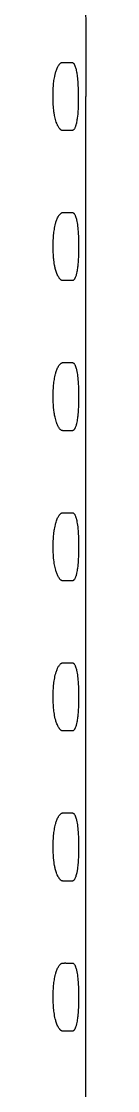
# Model space of a CAD drawing. Extents: x -17108 to 71323, y -8319 to 54197.
# Drawn here: x 55441 to 55557, y 18971 to 22770 of the extents above; entities that cross this region are included whole.
import ezdxf

# ---------------------------------------------------------------- set-up
doc = ezdxf.new("R2010")
doc.units = 0
doc.layers.get('0').update_dxf_attribs({"linetype": 'CONTINUOUS'})

msp = doc.modelspace()

# ---------------------------------------------------------------- linework, layer by layer
at = {"color": 7, "ltscale": 0.350001}
msp.add_line((55441.2, 22489.5), (55441.2, 22503.5), dxfattribs=at)
at = {"color": 7, "ltscale": 0.349712}
msp.add_line((55530, 22517.5), (55530.1, 22503.5), dxfattribs=at)
at = {"color": 7}
for p, q in [((55557.4, -1969.4), (55557.4, 22503.5)), ((55486.2, 22091.1), (55509.4, 22091.1)), ((55441.7, 21956.1), (55441.7, 21984.1)), ((55486.2, 21557.7), (55509.4, 21557.7)), ((55441.7, 21422.7), (55441.7, 21450.7)), ((55531.3, 20917.3), (55531.3, 20889.3)), ((55486.2, 20490.9), (55509.4, 20490.9)), ((55441.7, 20355.9), (55441.7, 20383.9)), ((55486.2, 19957.5), (55509.4, 19957.5)), ((55441.7, 19822.5), (55441.7, 19850.5)), ((55486.2, 19424.1), (55509.4, 19424.1)), ((55441.7, 19289.1), (55441.7, 19317.1))]:
    msp.add_line(p, q, dxfattribs=at)
at = {"color": 7, "ltscale": 0.35}
for p, q in [((55531.3, 21984.1), (55531.3, 21970.1)), ((55531.3, 21970.1), (55531.3, 21956.1)), ((55531.3, 21450.7), (55531.3, 21436.7)), ((55531.3, 21436.7), (55531.3, 21422.7)), ((55441.7, 20903.3), (55441.7, 20917.3)), ((55531.3, 20369.9), (55531.3, 20355.9)), ((55531.3, 19850.5), (55531.3, 19836.5)), ((55531.3, 19836.5), (55531.3, 19822.5)), ((55531.3, 19317.1), (55531.3, 19303.1)), ((55531.3, 19303.1), (55531.3, 19289.1))]:
    msp.add_line(p, q, dxfattribs=at)
at = {"color": 7, "ltscale": 0.349951}
for p, q in [((55441.7, 20889.3), (55441.7, 20903.3)), ((55531.3, 20383.9), (55531.3, 20369.9))]:
    msp.add_line(p, q, dxfattribs=at)
at = {"color": 7}
for points in [[(55556.4, 22826.1), (55556.8, 22745.1), (55557.1, 22664.6), (55557.3, 22624.3), (55557.4, 22584), (55557.4, 22543.8), (55557.4, 22503.5)], [(55454, 22600.4), (55455.3, 22603.6), (55456.7, 22606.7), (55458.1, 22609.5), (55459.1, 22611.3), (55460.1, 22613), (55461.1, 22614.6), (55462.1, 22616), (55463.1, 22617.3), (55464.2, 22618.6), (55465.2, 22619.7), (55466.2, 22620.7), (55467.4, 22621.7), (55468.7, 22622.6), (55469.7, 22623.2), (55470.7, 22623.7), (55471.8, 22624.1), (55472.9, 22624.4), (55474, 22624.5), (55474.7, 22624.5), (55507.3, 22624.6), (55507.8, 22624.6), (55508.7, 22624.5), (55509.6, 22624.3), (55510.4, 22623.9), (55511.2, 22623.4), (55512.1, 22622.8), (55512.6, 22622.3), (55513.1, 22621.8), (55513.7, 22621.2), (55514.2, 22620.5), (55514.7, 22619.8), (55515.3, 22619)], [(55515.3, 22619), (55516.1, 22617.6), (55516.9, 22616.2), (55517.6, 22614.6), (55518.2, 22613.3), (55518.7, 22611.9), (55519.7, 22609.3), (55520.6, 22606.5), (55521.5, 22603.3), (55522.4, 22599.9), (55523.2, 22596), (55524.2, 22590.9), (55524.8, 22587.8), (55525.5, 22583.7), (55526.1, 22579.4)], [(55441.2, 22522.9), (55441.3, 22528.7), (55441.6, 22534.6), (55441.9, 22540.3), (55442.3, 22545.7), (55442.9, 22550.9), (55443.4, 22555.8), (55444.1, 22560.6), (55444.8, 22564.9), (55445.5, 22569.2), (55446.6, 22575), (55447.3, 22577.8), (55447.9, 22580.6), (55448.6, 22583.3), (55449.3, 22585.9), (55450, 22588.5), (55450.7, 22591), (55451.8, 22594.3), (55452.8, 22597.4), (55454, 22600.4)], [(55526.1, 22579.4), (55526.8, 22574.2), (55527.4, 22568.8), (55527.9, 22563), (55528.4, 22557.1), (55528.9, 22551.1), (55529.3, 22542.9), (55529.7, 22534.5), (55529.9, 22526), (55530, 22517.5)], [(55441.2, 22503.5), (55441.1, 22511.3), (55441.1, 22517.1), (55441.2, 22522.9)], [(55530.1, 22503.5), (55530.2, 22490.4), (55530.2, 22484.7), (55530.1, 22477.3), (55530, 22470.7), (55529.8, 22464.3), (55529.5, 22458), (55529.2, 22451.7), (55528.7, 22445.6), (55528.3, 22440)], [(55480.7, 22382.5), (55479.6, 22382.6), (55478.4, 22382.5), (55477.3, 22382.5), (55476, 22382.5), (55475.4, 22382.5), (55474, 22382.6), (55473.4, 22382.8), (55472.7, 22382.9), (55472.1, 22383.1), (55471.4, 22383.4), (55470.2, 22384), (55469, 22384.7), (55467.9, 22385.6), (55466.7, 22386.6), (55465.6, 22387.7), (55464.8, 22388.5), (55464.1, 22389.4), (55462.6, 22391.3), (55461.2, 22393.3), (55459.8, 22395.6), (55458.5, 22398), (55457.2, 22400.5), (55456.4, 22402.3), (55455.5, 22404.2), (55454.7, 22406.1), (55453.9, 22408.1), (55452.4, 22412.3), (55451, 22416.7), (55449.7, 22421.2), (55448.4, 22426), (55447.3, 22430.9), (55446.2, 22435.9), (55445.6, 22439), (55445.1, 22442.1), (55444.6, 22445.2), (55444.1, 22448.4), (55443.3, 22454.8), (55442.6, 22461.4), (55442, 22468.1), (55441.7, 22473.4), (55441.4, 22478.7), (55441.3, 22484.1), (55441.2, 22489.5)], [(55528.3, 22440), (55527.6, 22433.2), (55526.8, 22426.7), (55526.4, 22423.5), (55525.9, 22420.3), (55525.2, 22416.3), (55524.5, 22412.4), (55523.7, 22408.7), (55522.8, 22404.5), (55522.2, 22402.4), (55521.6, 22400.4), (55521.1, 22398.7), (55520.6, 22397.1), (55519.6, 22394.6), (55518.7, 22392.3), (55517.7, 22390.3), (55516.7, 22388.5), (55515.7, 22386.9), (55515.1, 22386.2), (55514.6, 22385.6), (55514.1, 22385), (55513.5, 22384.5), (55512.6, 22383.8), (55511.7, 22383.2), (55510.8, 22382.8), (55509.9, 22382.6), (55508.9, 22382.5)], [(55508.9, 22382.5), (55492.7, 22382.4), (55489.3, 22382.3), (55487.5, 22382.3), (55484.8, 22382.3), (55482.8, 22382.4), (55480.7, 22382.5)], [(55444.7, 22026.5), (55445.4, 22031.1), (55446.2, 22035.6), (55447.3, 22041.1), (55448.5, 22046.4), (55449.8, 22051.5), (55450.5, 22054), (55451.2, 22056.5), (55452.3, 22059.8), (55453.3, 22062.9), (55454.5, 22065.9), (55455.8, 22069.2), (55457.2, 22072.3), (55458.6, 22075.3), (55460.1, 22078), (55461.5, 22080.3), (55463, 22082.4), (55463.7, 22083.4), (55464.5, 22084.3), (55465.7, 22085.7), (55466.9, 22086.9), (55468.1, 22088), (55469.4, 22088.9), (55470.7, 22089.7), (55471.7, 22090.2), (55472.7, 22090.6), (55473.7, 22090.9), (55474.5, 22091), (55475.2, 22091.1), (55476, 22091.1), (55476.8, 22091.1), (55478.2, 22091), (55479.6, 22091), (55480.4, 22091), (55481.1, 22091.1)], [(55481.1, 22091.1), (55481.9, 22091.2), (55482.8, 22091.2), (55483.4, 22091.2), (55484.5, 22091.2), (55486.2, 22091.1)], [(55509.4, 22091.1), (55509.9, 22091.1), (55510.5, 22091), (55511.1, 22090.8), (55511.7, 22090.6), (55512.4, 22090.3), (55513.2, 22089.8), (55513.9, 22089.2), (55514.5, 22088.7), (55515, 22088.1), (55515.5, 22087.5), (55516.1, 22086.8), (55517.1, 22085.3), (55518.1, 22083.6), (55519, 22081.7), (55519.9, 22079.7), (55520.5, 22078.2), (55521.1, 22076.7), (55522.1, 22073.4), (55523, 22070.5), (55523.8, 22067.5), (55524.5, 22064.3), (55525, 22061.9), (55525.5, 22059.3), (55526.5, 22054.1), (55527.3, 22048.7), (55528.1, 22042.7), (55528.8, 22036.6), (55529.4, 22030.3), (55529.9, 22023.9), (55530.2, 22019.6), (55530.5, 22015.3), (55530.9, 22006.5), (55531.1, 21999.1), (55531.2, 21991.6), (55531.3, 21984.1)], [(55441.7, 21984.1), (55441.7, 21988.5), (55441.8, 21992.8), (55442.1, 21999.3), (55442.5, 22005.8), (55442.9, 22011), (55443.4, 22016.2), (55444, 22021.4), (55444.7, 22026.5)], [(55475, 21849.1), (55474.3, 21849.2), (55473.7, 21849.3), (55473, 21849.5), (55472.4, 21849.7), (55471.1, 21850.3), (55469.9, 21851), (55468.8, 21851.7), (55467.8, 21852.5), (55466.8, 21853.3), (55465.8, 21854.4), (55464.7, 21855.6), (55463.7, 21856.8), (55463, 21857.8), (55462.2, 21858.9), (55460.8, 21861.2), (55459.9, 21862.5), (55459.1, 21864), (55458.3, 21865.5), (55457.5, 21867.2), (55456, 21870.5), (55454.6, 21874), (55453.2, 21877.7), (55451.9, 21881.5), (55450.8, 21885), (55449.8, 21888.6), (55448.9, 21892.2), (55448.2, 21895), (55447.6, 21897.8), (55447, 21900.7), (55446.4, 21903.7), (55445.3, 21909.6), (55444.4, 21915.6), (55443.7, 21921.7), (55443.3, 21925.1), (55443, 21928.5), (55442.7, 21931.9), (55442.4, 21935.3), (55442, 21942.2), (55441.8, 21949.2), (55441.7, 21956.1)], [(55531.3, 21956.1), (55531.3, 21951.1), (55531.2, 21946.1), (55531.1, 21941.2), (55531, 21936.3), (55530.8, 21931.4), (55530.5, 21926.5), (55530.2, 21920.3), (55529.7, 21914.1), (55529.2, 21908)], [(55529.2, 21908), (55528.5, 21900.6), (55528, 21897), (55527.6, 21893.4), (55526.9, 21888.7), (55526.1, 21884.2), (55525.3, 21879.8), (55524.3, 21875.1), (55523.8, 21872.8), (55523.2, 21870.6), (55522.4, 21867.8), (55521.6, 21865.1), (55520.7, 21862.6), (55519.7, 21860), (55519.1, 21858.7), (55518.5, 21857.5), (55518, 21856.5), (55517.5, 21855.5)], [(55491.1, 21849.1), (55489.6, 21849.1), (55486.4, 21849.1), (55483.3, 21849.1), (55480, 21849.1), (55477.8, 21849.1), (55476.7, 21849.1), (55475, 21849.1)], [(55509.4, 21849.1), (55501.6, 21849.1), (55497.5, 21849.1), (55493.3, 21849.1), (55491.1, 21849.1)], [(55517.5, 21855.5), (55516.9, 21854.7), (55516.4, 21853.9), (55515.7, 21852.9), (55514.9, 21852), (55514.2, 21851.3), (55513.2, 21850.5), (55512.3, 21849.9), (55511.8, 21849.6), (55511.3, 21849.5), (55510.7, 21849.3), (55510, 21849.1), (55509.4, 21849.1)], [(55444.7, 21493.1), (55445.4, 21497.7), (55446.2, 21502.2), (55447.3, 21507.7), (55448.5, 21513), (55449.8, 21518.1), (55450.5, 21520.6), (55451.2, 21523.1), (55452.3, 21526.4), (55453.3, 21529.5), (55454.5, 21532.5), (55455.8, 21535.8), (55457.2, 21538.9), (55458.6, 21541.9), (55460.1, 21544.6), (55461.5, 21546.9), (55463, 21549), (55463.7, 21550), (55464.5, 21550.9), (55465.7, 21552.3), (55466.9, 21553.5), (55468.1, 21554.6), (55469.4, 21555.5), (55470.7, 21556.3), (55471.7, 21556.8), (55472.7, 21557.2), (55473.7, 21557.5), (55474.5, 21557.6), (55475.2, 21557.7), (55476, 21557.7), (55476.8, 21557.7), (55478.2, 21557.6), (55479.6, 21557.6), (55480.4, 21557.6), (55481.1, 21557.7)], [(55481.1, 21557.7), (55481.9, 21557.8), (55482.8, 21557.8), (55483.4, 21557.8), (55484.5, 21557.8), (55486.2, 21557.7)], [(55509.4, 21557.7), (55509.9, 21557.7), (55510.5, 21557.6), (55511.1, 21557.4), (55511.7, 21557.2), (55512.4, 21556.9), (55513.2, 21556.4), (55513.9, 21555.8), (55514.5, 21555.3), (55515, 21554.7), (55515.5, 21554.1), (55516.1, 21553.4), (55517.1, 21551.9), (55518.1, 21550.2), (55519, 21548.3), (55519.9, 21546.3), (55520.5, 21544.8), (55521.1, 21543.3), (55522.1, 21540), (55523, 21537.1), (55523.8, 21534.1), (55524.5, 21530.9), (55525, 21528.5), (55525.5, 21525.9), (55526.5, 21520.7), (55527.3, 21515.3), (55528.1, 21509.3), (55528.8, 21503.2), (55529.4, 21496.9), (55529.9, 21490.5), (55530.2, 21486.2), (55530.5, 21481.9), (55530.9, 21473.1), (55531.1, 21465.7), (55531.2, 21458.2), (55531.3, 21450.7)], [(55441.7, 21450.7), (55441.7, 21455.1), (55441.8, 21459.4), (55442.1, 21465.9), (55442.5, 21472.4), (55442.9, 21477.6), (55443.4, 21482.8), (55444, 21488), (55444.7, 21493.1)], [(55475, 21315.7), (55474, 21315.9), (55473.1, 21316.1), (55472.4, 21316.3), (55471.6, 21316.6), (55470.9, 21317), (55469.9, 21317.6), (55469.1, 21318.1), (55468.3, 21318.6), (55467.3, 21319.5), (55466.3, 21320.5), (55465.3, 21321.5), (55464.2, 21322.8), (55463.1, 21324.2), (55462.1, 21325.7), (55461.3, 21326.9), (55460.6, 21328.1), (55459.1, 21330.7), (55457.6, 21333.5), (55456.3, 21336.5), (55455.4, 21338.5), (55454.6, 21340.5), (55453.8, 21342.6), (55453, 21344.8), (55451.6, 21349.2), (55450.2, 21353.8), (55449, 21358.5), (55447.8, 21363.4), (55446.9, 21367.4), (55446.2, 21371.5), (55445.4, 21375.6), (55444.9, 21378.8), (55444.5, 21381.9), (55443.7, 21388.3), (55443.3, 21391.7), (55443, 21395.1), (55442.7, 21398.5), (55442.4, 21401.9), (55442, 21408.8), (55441.8, 21415.8), (55441.7, 21422.7)], [(55531.3, 21422.7), (55531.3, 21417.7), (55531.2, 21412.7), (55531.1, 21407.8), (55531, 21402.9), (55530.8, 21398), (55530.5, 21393.1), (55530.2, 21386.9), (55529.7, 21380.7), (55529.2, 21374.6)], [(55529.2, 21374.6), (55528.5, 21367.2), (55528, 21363.6), (55527.6, 21360), (55526.9, 21355.3), (55526.1, 21350.8), (55525.3, 21346.4), (55524.3, 21341.7), (55523.8, 21339.4), (55523.2, 21337.2), (55522.4, 21334.4), (55521.6, 21331.7), (55520.7, 21329.2), (55519.7, 21326.6), (55519.1, 21325.3), (55518.5, 21324.1), (55518, 21323.1), (55517.5, 21322.1)], [(55517.5, 21322.1), (55516.9, 21321.3), (55516.4, 21320.5), (55515.7, 21319.5), (55514.9, 21318.6), (55514.2, 21317.9), (55513.2, 21317.1), (55512.3, 21316.5), (55511.8, 21316.2), (55511.3, 21316.1), (55510.7, 21315.9), (55510, 21315.7), (55509.4, 21315.7)], [(55491.1, 21315.7), (55488.5, 21315.7), (55483.2, 21315.7), (55479.6, 21315.7), (55477.8, 21315.7), (55475.9, 21315.7), (55475, 21315.7)], [(55509.4, 21315.7), (55501.6, 21315.7), (55497.5, 21315.7), (55493.3, 21315.7), (55491.1, 21315.7)], [(55445.6, 20965.3), (55446.6, 20971), (55447.8, 20976.4), (55449, 20981.8), (55449.7, 20984.4), (55450.4, 20987), (55451.6, 20991), (55452.9, 20994.9), (55454.2, 20998.6), (55455.7, 21002.2), (55457.2, 21005.5), (55458.6, 21008.4), (55460, 21011.1), (55461.6, 21013.5), (55462.3, 21014.7), (55463.1, 21015.8), (55463.9, 21016.9), (55464.7, 21017.8)], [(55464.7, 21017.8), (55466.1, 21019.3), (55467.4, 21020.6), (55468.1, 21021.2), (55468.8, 21021.7), (55469.5, 21022.2), (55470.2, 21022.6), (55471.3, 21023.2), (55472.4, 21023.7), (55473.5, 21024), (55474.7, 21024.2), (55475.8, 21024.3)], [(55475.8, 21024.3), (55485, 21024.3), (55489.5, 21024.3), (55493.8, 21024.3), (55495.9, 21024.3)], [(55495.9, 21024.3), (55498.4, 21024.3), (55500.8, 21024.3), (55503.2, 21024.3), (55506.2, 21024.3), (55507.7, 21024.3), (55509.2, 21024.3), (55510, 21024.3)], [(55510, 21024.3), (55510.5, 21024.2), (55510.9, 21024.1), (55511.4, 21023.9), (55511.9, 21023.7), (55512.7, 21023.3), (55513.3, 21022.9), (55513.8, 21022.5), (55514.4, 21022), (55514.9, 21021.4), (55515.5, 21020.8), (55516, 21020.1), (55516.6, 21019.3), (55517.1, 21018.5), (55517.7, 21017.5), (55518.2, 21016.5), (55519.3, 21014.3), (55520.3, 21011.9), (55520.9, 21010.2), (55521.5, 21008.4), (55522.1, 21006.6), (55522.7, 21004.6), (55523.8, 21000.6), (55524.8, 20996.3), (55525.3, 20993.6), (55525.8, 20990.9), (55526.8, 20985.4), (55527.6, 20979.6), (55528.4, 20973.6), (55528.8, 20969.6), (55529.2, 20965.5), (55529.6, 20961.3), (55529.9, 20957.1), (55530.4, 20949.3), (55530.8, 20941.4), (55531.1, 20933.4), (55531.2, 20925.4), (55531.3, 20917.3)], [(55441.7, 20917.3), (55441.8, 20923.9), (55442, 20930.5), (55442.4, 20937.1), (55442.7, 20942), (55443.1, 20946.9), (55443.8, 20953.1), (55444.6, 20959.3), (55445.1, 20962.3), (55445.6, 20965.3)], [(55481.1, 20782.3), (55479.8, 20782.4), (55478.5, 20782.3), (55477.6, 20782.3), (55476.6, 20782.3), (55475.8, 20782.3), (55474.9, 20782.3), (55473.7, 20782.5), (55472.9, 20782.7), (55471.7, 20783.2), (55471.2, 20783.4), (55469.9, 20784.2), (55468.6, 20785), (55467.4, 20786.1), (55466.1, 20787.2), (55464.9, 20788.6), (55464.2, 20789.5), (55463.4, 20790.4), (55462, 20792.4), (55460.6, 20794.7), (55459.1, 20797.3), (55457.7, 20800.1), (55456.3, 20803), (55455, 20806.2), (55453.9, 20809), (55452.8, 20812), (55451.8, 20815.1), (55451.1, 20817.5), (55450.4, 20819.9), (55449.1, 20824.5), (55448, 20829.2), (55447, 20834), (55446, 20838.9), (55445.2, 20843.9), (55444.7, 20847.1), (55444.2, 20850.3), (55443.4, 20856.8), (55442.8, 20863.3), (55442.3, 20869.7), (55442, 20876.2), (55441.8, 20882.8), (55441.7, 20889.3)], [(55531.3, 20889.3), (55531.2, 20880.6), (55531.1, 20874.1), (55530.9, 20867.6), (55530.6, 20860.6), (55530.2, 20853.7), (55529.7, 20846.8)], [(55529.7, 20846.8), (55529.1, 20839.6), (55528.3, 20832.6), (55527.9, 20829), (55527.4, 20825.5), (55526.9, 20822.3), (55526.4, 20819.2), (55525.6, 20814.5), (55524.7, 20809.9), (55523.7, 20805.6), (55523.1, 20803.5), (55522.6, 20801.5), (55521.5, 20798.1), (55520.9, 20796.4), (55520.3, 20794.8), (55519.8, 20793.3), (55519.1, 20792)], [(55519.1, 20792), (55518.1, 20789.9), (55517.1, 20788.1), (55516.6, 20787.3), (55516, 20786.5), (55515.2, 20785.5), (55514.3, 20784.6), (55513.4, 20783.8), (55512.5, 20783.2), (55511.7, 20782.8), (55510.9, 20782.5), (55510.4, 20782.4), (55509.8, 20782.3), (55508.9, 20782.3), (55508.2, 20782.3), (55507, 20782.3), (55505.7, 20782.3), (55505, 20782.3)], [(55505, 20782.3), (55503.3, 20782.2), (55502.2, 20782.1), (55499.8, 20782.1), (55496.2, 20782.2), (55488.7, 20782.2), (55485.3, 20782.2), (55483.6, 20782.2), (55481.1, 20782.3)], [(55444.7, 20426.3), (55445.6, 20431.8), (55446.6, 20437.2), (55447.7, 20442.5), (55448.9, 20447.7), (55450.2, 20452.8), (55450.9, 20455.2), (55451.6, 20457.6), (55452.7, 20460.8), (55453.7, 20463.8), (55454.9, 20466.7), (55455.6, 20468.7), (55456.4, 20470.5), (55457.2, 20472.2), (55458, 20473.9), (55459.3, 20476.3), (55460.6, 20478.6), (55462, 20480.7), (55463.3, 20482.7), (55464.6, 20484.3), (55465.9, 20485.8), (55467.3, 20487.1), (55468.6, 20488.2), (55469.3, 20488.7), (55470, 20489.1), (55470.9, 20489.6), (55471.8, 20490.1), (55472.7, 20490.4), (55473.7, 20490.7), (55474.5, 20490.8), (55475.2, 20490.9), (55476.5, 20490.9), (55477.6, 20490.9), (55479.1, 20490.8), (55479.9, 20490.8), (55480.5, 20490.8), (55481.1, 20490.9)], [(55481.1, 20490.9), (55481.9, 20491), (55482.8, 20491), (55483.4, 20491), (55484.5, 20491), (55486.2, 20490.9)], [(55509.4, 20490.9), (55510.2, 20490.8), (55511.1, 20490.6), (55512, 20490.3), (55512.8, 20489.8), (55513.6, 20489.3), (55514.3, 20488.6), (55515, 20487.9), (55515.6, 20487.3), (55516.1, 20486.6), (55517.1, 20485.1), (55518.1, 20483.4), (55519, 20481.5), (55519.9, 20479.5), (55520.5, 20478), (55521.1, 20476.5), (55522.1, 20473.2), (55523, 20470.3), (55523.8, 20467.3), (55524.5, 20464.1), (55525, 20461.6), (55525.5, 20459.1), (55526.5, 20453.9), (55527.3, 20448.5), (55528.1, 20442.5), (55528.8, 20436.4), (55529.4, 20430.1), (55529.9, 20423.7), (55530.2, 20419.4), (55530.5, 20415), (55530.9, 20406.3), (55531.1, 20398.8), (55531.2, 20391.4), (55531.3, 20383.9)], [(55441.7, 20383.9), (55441.7, 20388.3), (55441.8, 20392.6), (55442.1, 20399.1), (55442.5, 20405.6), (55442.9, 20410.8), (55443.4, 20416), (55444, 20421.2), (55444.7, 20426.3)], [(55475, 20248.9), (55474.3, 20249), (55473.7, 20249.1), (55473, 20249.3), (55472.4, 20249.5), (55471.1, 20250.1), (55469.9, 20250.8), (55468.7, 20251.6), (55467.5, 20252.6), (55466.3, 20253.7), (55465.2, 20254.9), (55464.4, 20255.8), (55463.7, 20256.7), (55462.2, 20258.7), (55460.8, 20261), (55460, 20262.3), (55459.2, 20263.7), (55458.4, 20265.2), (55457.6, 20266.8), (55456.1, 20270.1), (55454.7, 20273.5), (55453.3, 20277.1), (55452.2, 20280.3), (55451.2, 20283.6), (55450.2, 20287), (55449.5, 20289.6), (55448.8, 20292.2), (55447.6, 20297.6), (55446.4, 20303.2), (55445.4, 20308.8), (55444.6, 20314.6), (55443.9, 20319.6), (55443.3, 20324.7), (55442.8, 20329.8), (55442.4, 20335), (55442.2, 20338.5), (55442, 20341.9), (55441.8, 20348.9), (55441.7, 20355.9)], [(55531.3, 20355.9), (55531.3, 20349.3), (55531.1, 20342.7), (55531, 20336.1), (55530.8, 20331.2), (55530.5, 20326.3), (55530.2, 20320.1), (55529.7, 20313.9), (55529.2, 20307.8)], [(55529.2, 20307.8), (55528.5, 20300.4), (55528, 20296.8), (55527.6, 20293.2), (55526.9, 20288.5), (55526.1, 20284), (55525.3, 20279.6), (55524.3, 20274.9), (55523.8, 20272.6), (55523.2, 20270.4), (55522.4, 20267.6), (55521.6, 20264.9), (55520.7, 20262.4), (55519.7, 20259.8), (55519.1, 20258.5), (55518.5, 20257.3), (55518, 20256.3), (55517.5, 20255.3)], [(55517.5, 20255.3), (55516.9, 20254.5), (55516.4, 20253.7), (55515.7, 20252.7), (55514.9, 20251.8), (55514.2, 20251.1), (55513.2, 20250.3), (55512.3, 20249.7), (55511.8, 20249.4), (55511.3, 20249.3), (55510.7, 20249.1), (55510, 20248.9), (55509.4, 20248.9)], [(55491.1, 20248.9), (55488.5, 20248.9), (55483.2, 20248.9), (55479.6, 20248.9), (55477.8, 20248.9), (55475.9, 20248.9), (55475, 20248.9)], [(55509.4, 20248.9), (55501.6, 20248.9), (55497.5, 20248.9), (55493.3, 20248.9), (55491.1, 20248.9)], [(55444.7, 19892.9), (55445.4, 19897.5), (55446.2, 19902), (55447.3, 19907.5), (55448.5, 19912.8), (55449.8, 19917.9), (55450.5, 19920.4), (55451.2, 19922.9), (55452.3, 19926.2), (55453.3, 19929.3), (55454.5, 19932.3), (55455.8, 19935.6), (55457.2, 19938.7), (55458.6, 19941.7), (55460.1, 19944.4), (55461.5, 19946.7), (55463, 19948.8), (55463.7, 19949.8), (55464.5, 19950.7), (55465.7, 19952.1), (55466.9, 19953.3), (55468.1, 19954.4), (55469.4, 19955.3), (55470.7, 19956.1), (55471.7, 19956.6), (55472.7, 19957), (55473.7, 19957.3), (55474.5, 19957.4), (55475.2, 19957.5), (55476, 19957.5), (55476.8, 19957.5), (55478.2, 19957.4), (55479.6, 19957.4), (55480.4, 19957.4), (55481.1, 19957.5)], [(55481.1, 19957.5), (55481.9, 19957.6), (55482.8, 19957.6), (55483.4, 19957.6), (55484.5, 19957.6), (55486.2, 19957.5)], [(55509.4, 19957.5), (55509.9, 19957.5), (55510.5, 19957.4), (55511.1, 19957.2), (55511.7, 19957), (55512.4, 19956.7), (55513.2, 19956.2), (55513.9, 19955.6), (55514.5, 19955.1), (55515, 19954.5), (55515.5, 19953.9), (55516.1, 19953.2), (55517.1, 19951.7), (55518.1, 19950), (55519, 19948.1), (55519.9, 19946.1), (55520.5, 19944.6), (55521.1, 19943.1), (55522.1, 19939.8), (55523, 19936.9), (55523.8, 19933.9), (55524.5, 19930.7), (55525, 19928.3), (55525.5, 19925.7), (55526.5, 19920.5), (55527.3, 19915.1), (55528.1, 19909.1), (55528.8, 19903), (55529.4, 19896.7), (55529.9, 19890.3), (55530.2, 19886), (55530.5, 19881.7), (55530.9, 19872.9), (55531.1, 19865.5), (55531.2, 19858), (55531.3, 19850.5)], [(55441.7, 19850.5), (55441.7, 19854.9), (55441.8, 19859.2), (55442.1, 19865.7), (55442.5, 19872.2), (55442.9, 19877.4), (55443.4, 19882.6), (55444, 19887.8), (55444.7, 19892.9)], [(55475, 19715.5), (55474.3, 19715.6), (55473.7, 19715.7), (55473, 19715.9), (55472.4, 19716.1), (55471.1, 19716.7), (55469.9, 19717.4), (55468.8, 19718.1), (55467.8, 19718.9), (55466.8, 19719.7), (55465.8, 19720.8), (55464.7, 19722), (55463.7, 19723.2), (55463, 19724.2), (55462.2, 19725.3), (55460.8, 19727.6), (55459.9, 19728.9), (55459.1, 19730.4), (55458.3, 19731.9), (55457.5, 19733.6), (55456, 19736.9), (55454.6, 19740.4), (55453.2, 19744.1), (55451.9, 19747.9), (55450.8, 19751.4), (55449.8, 19755), (55448.9, 19758.6), (55448.2, 19761.4), (55447.6, 19764.2), (55447, 19767.1), (55446.4, 19770.1), (55445.3, 19776), (55444.4, 19782), (55443.7, 19788.1), (55443.3, 19791.5), (55443, 19794.9), (55442.7, 19798.3), (55442.4, 19801.7), (55442, 19808.6), (55441.8, 19815.6), (55441.7, 19822.5)], [(55531.3, 19822.5), (55531.3, 19817.5), (55531.2, 19812.6), (55531.1, 19807.6), (55531, 19802.7), (55530.8, 19797.8), (55530.5, 19792.9), (55530.2, 19786.7), (55529.7, 19780.5), (55529.2, 19774.4)], [(55529.2, 19774.4), (55528.8, 19769.7), (55528.2, 19765), (55527.4, 19758.8), (55526.5, 19752.7), (55526, 19749.8), (55525.4, 19746.8), (55524.9, 19744.1), (55524.3, 19741.4), (55523.4, 19737.5), (55522.3, 19733.8), (55521.8, 19732), (55521.2, 19730.2), (55520.6, 19728.7), (55520, 19727.2), (55519.2, 19725.3), (55518.4, 19723.5), (55517.5, 19721.9)], [(55517.5, 19721.9), (55516.9, 19721.1), (55516.4, 19720.3), (55515.7, 19719.3), (55514.9, 19718.4), (55514.2, 19717.7), (55513.2, 19716.9), (55512.3, 19716.3), (55511.8, 19716), (55511.3, 19715.9), (55510.7, 19715.7), (55510, 19715.5), (55509.4, 19715.5)], [(55491.1, 19715.5), (55488.5, 19715.5), (55483.2, 19715.5), (55479.6, 19715.5), (55477.8, 19715.5), (55475.9, 19715.5), (55475, 19715.5)], [(55509.4, 19715.5), (55501.6, 19715.5), (55497.5, 19715.5), (55493.3, 19715.5), (55491.1, 19715.5)], [(55444.7, 19359.5), (55445.4, 19364.1), (55446.2, 19368.6), (55447.3, 19374.1), (55448.5, 19379.4), (55449.8, 19384.5), (55450.5, 19387), (55451.2, 19389.5), (55452.3, 19392.8), (55453.3, 19395.9), (55454.5, 19398.9), (55455.8, 19402.2), (55457.2, 19405.3), (55458.6, 19408.3), (55460.1, 19411), (55461.5, 19413.3), (55463, 19415.4), (55463.7, 19416.4), (55464.5, 19417.3), (55465.7, 19418.7), (55466.9, 19419.9), (55468.1, 19421), (55469.4, 19421.9), (55470.7, 19422.7), (55471.7, 19423.2), (55472.7, 19423.6), (55473.7, 19423.9), (55474.5, 19424), (55475.2, 19424.1), (55476, 19424.1), (55476.8, 19424.1), (55478.2, 19424), (55479.6, 19424), (55480.4, 19424), (55481.1, 19424.1)], [(55481.1, 19424.1), (55481.9, 19424.2), (55482.8, 19424.2), (55483.4, 19424.2), (55484.5, 19424.2), (55486.2, 19424.1)], [(55509.4, 19424.1), (55509.9, 19424.1), (55510.5, 19424), (55511.1, 19423.8), (55511.7, 19423.6), (55512.4, 19423.3), (55513.2, 19422.8), (55513.9, 19422.2), (55514.5, 19421.7), (55515, 19421.1), (55515.5, 19420.5), (55516.1, 19419.8), (55517.1, 19418.3), (55518.1, 19416.6), (55519, 19414.7), (55519.9, 19412.7), (55520.5, 19411.2), (55521.1, 19409.7), (55522.1, 19406.4), (55523, 19403.5), (55523.8, 19400.5), (55524.5, 19397.3), (55525, 19394.9), (55525.5, 19392.3), (55526.5, 19387.1), (55527.3, 19381.7), (55528.1, 19375.7), (55528.8, 19369.6), (55529.4, 19363.3), (55529.9, 19356.9), (55530.2, 19352.6), (55530.5, 19348.3), (55530.9, 19339.5), (55531.1, 19332.1), (55531.2, 19324.6), (55531.3, 19317.1)], [(55441.7, 19317.1), (55441.7, 19321.5), (55441.8, 19325.8), (55442.1, 19332.3), (55442.5, 19338.8), (55442.9, 19344), (55443.4, 19349.2), (55444, 19354.4), (55444.7, 19359.5)], [(55475, 19182.1), (55474.3, 19182.2), (55473.7, 19182.3), (55473, 19182.5), (55472.4, 19182.7), (55471.1, 19183.3), (55469.8, 19184), (55468.8, 19184.7), (55467.8, 19185.5), (55466.8, 19186.4), (55466, 19187.1), (55465.3, 19188), (55464.5, 19188.8), (55463.7, 19189.8), (55462.3, 19191.8), (55461.4, 19193.1), (55460.6, 19194.4), (55459.8, 19195.8), (55459, 19197.2), (55457.5, 19200.2), (55456, 19203.4), (55454.6, 19206.8), (55453.3, 19210.4), (55452.2, 19213.6), (55451.2, 19216.9), (55450.2, 19220.3), (55449.5, 19222.9), (55448.8, 19225.5), (55447.6, 19230.9), (55446.4, 19236.4), (55445.4, 19242.1), (55444.5, 19247.8), (55443.9, 19252.8), (55443.3, 19257.9), (55442.8, 19263.1), (55442.4, 19268.2), (55442.2, 19271.7), (55442, 19275.2), (55441.8, 19282.1), (55441.7, 19289.1)], [(55531.3, 19289.1), (55531.3, 19284.1), (55531.2, 19279.1), (55531.1, 19274.2), (55531, 19269.3), (55530.8, 19264.4), (55530.5, 19259.5), (55530.2, 19253.3), (55529.7, 19247.1), (55529.2, 19241)], [(55529.2, 19241), (55528.5, 19233.6), (55528, 19230), (55527.6, 19226.4), (55526.9, 19221.7), (55526.1, 19217.2), (55525.3, 19212.8), (55524.3, 19208.1), (55523.8, 19205.8), (55523.2, 19203.6), (55522.4, 19200.8), (55521.6, 19198.1), (55520.7, 19195.6), (55519.7, 19193), (55519.1, 19191.7), (55518.5, 19190.5), (55518, 19189.5), (55517.5, 19188.5)], [(55517.5, 19188.5), (55516.9, 19187.7), (55516.4, 19186.9), (55515.7, 19185.9), (55514.9, 19185), (55514.2, 19184.3), (55513.2, 19183.5), (55512.3, 19182.9), (55511.8, 19182.6), (55511.3, 19182.5), (55510.7, 19182.3), (55510, 19182.1), (55509.4, 19182.1)], [(55491.1, 19182.1), (55490.1, 19182.1), (55488, 19182.1), (55481.6, 19182.1), (55480, 19182.1), (55477.8, 19182.1), (55476.7, 19182.1), (55475, 19182.1)], [(55509.4, 19182.1), (55501.6, 19182.1), (55497.5, 19182.1), (55493.3, 19182.1), (55491.1, 19182.1)]]:
    msp.add_lwpolyline(points, dxfattribs=at)

doc.saveas('drawing.dxf')
